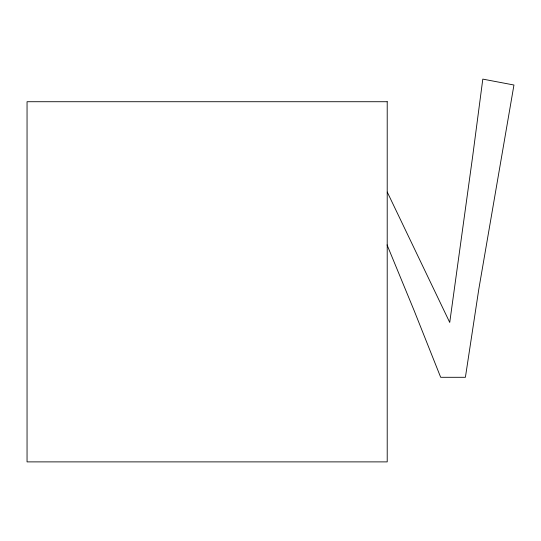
<?xml version="1.0" encoding="UTF-8"?>
<svg xmlns="http://www.w3.org/2000/svg" width="541" height="541" viewBox="0 0 541 541"><rect width="100%" height="100%" fill="white"/><g stroke="black" fill="none" stroke-linecap="round" stroke-linejoin="round"><path stroke-width="0.81" d="M387.261 192.069L449.733 322.456L472.692 156.166L482.802 79.114L513.95 85.018L478.778 289.327L465.402 377.3L440.678 377.3L414.108 310.52L387.058 244.89M387.214 101.722L27.05 101.722L27.05 461.886L387.214 461.886L387.214 101.722"/></g></svg>
